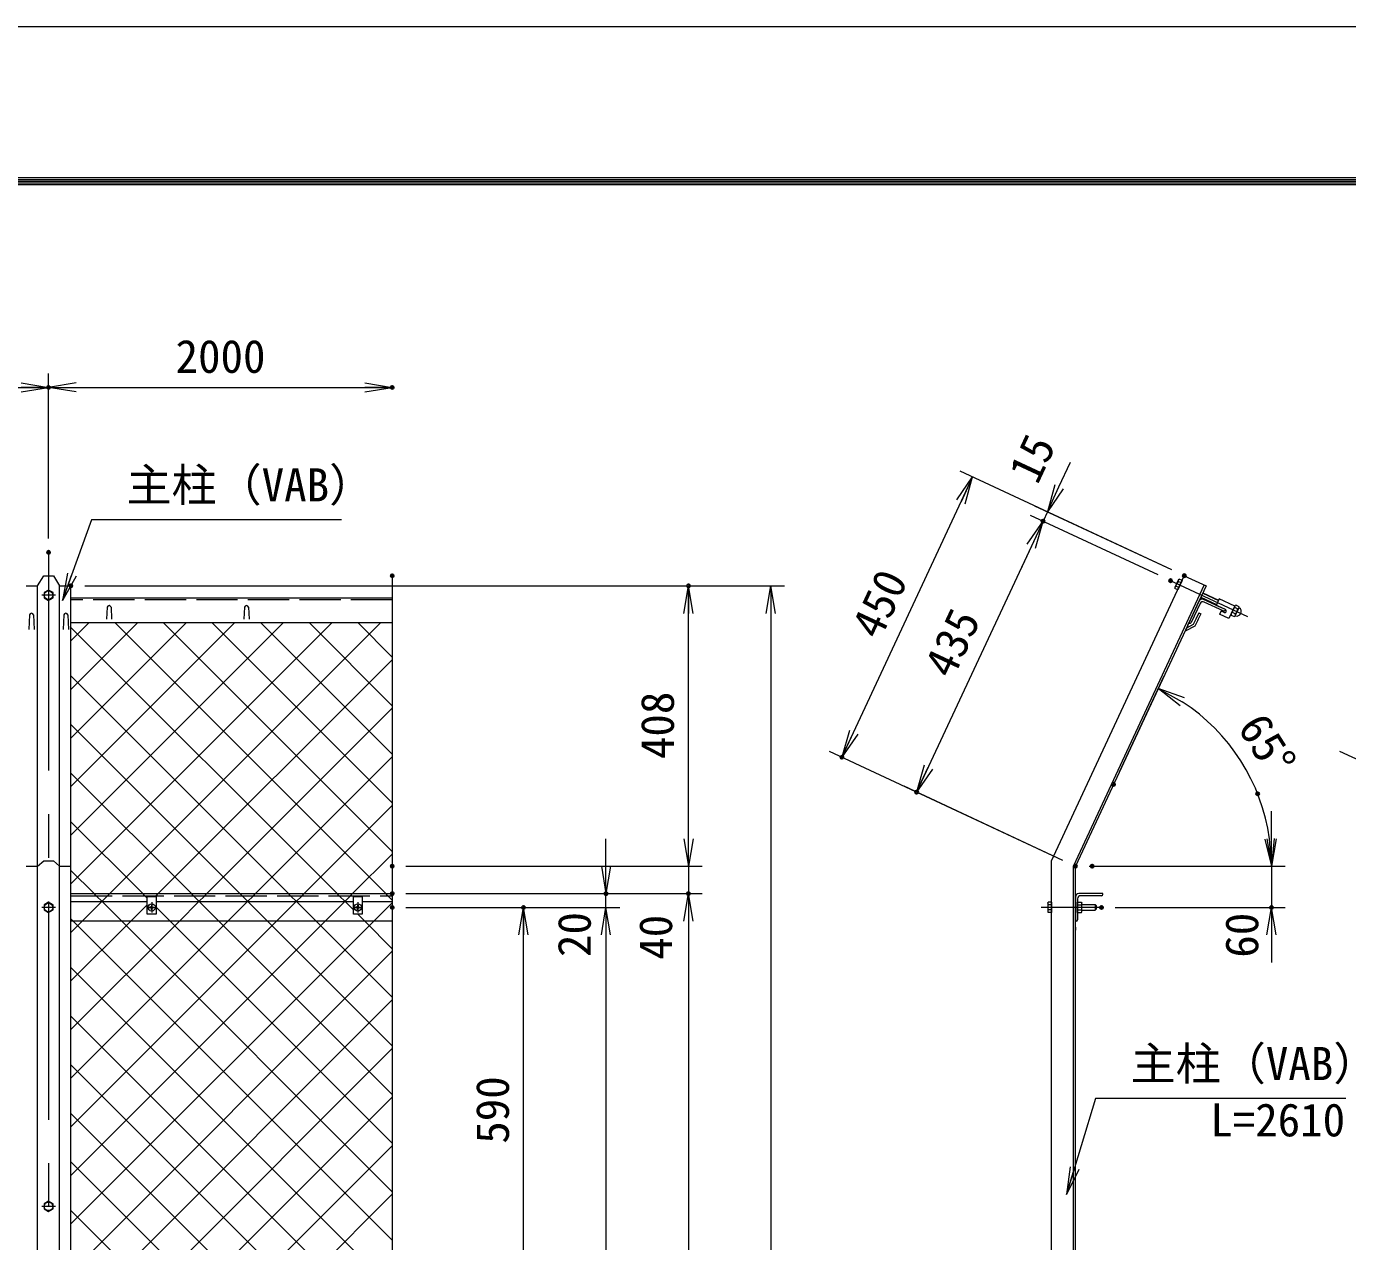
# Model space of a CAD drawing. Units: millimetres, scale not verified. Extents: x -4200 to 4200, y -2970 to 2970.
# Drawn here: x -1552 to 370, y 1202 to 2970 of the extents above; entities that cross this region are included whole.
import ezdxf
from ezdxf.enums import TextEntityAlignment as Align

# ---------------------------------------------------------------- set-up
doc = ezdxf.new("R2010")
doc.units = ezdxf.units.MM
doc.header["$LTSCALE"] = 10
doc.header["$PDMODE"] = 32
doc.header["$PDSIZE"] = 5
doc.linetypes.add('DASHED', pattern=[7.5, 6, -1.5])
doc.linetypes.add('USER1', pattern=[50.8, 31.75, -6.35, 6.35, -6.35])
for name, color, linetype, lineweight in [('0-0_D-STR1', 1, 'Continuous', 18), ('0-1_D-BMK', 2, 'USER1', 13), ('0-2_D-STR-DIM', 7, 'Continuous', 13), ('0-3_D-STR3', 3, 'Continuous', 13), ('0-7_0', 7, 'Continuous', 18), ('0-A_D-STR2', 7, 'Continuous', 13), ('0-B_D-STR-TXT', 7, 'Continuous', 13), ('0-C_D-TTL', 7, 'Continuous', 18)]:
    doc.layers.add(name, color=color, linetype=linetype, lineweight=lineweight)
doc.layers.add('0-8_Defpoints', color=7, linetype='Continuous')
doc.styles.add('ＭＳ ゴシック', font='')
doc.styles.get('ＭＳ ゴシック').set_extended_font_data('MS Gothic')

# ---------------------------------------------------------------- blocks, each defined once
blk = doc.blocks.new('_Open')
at = {"layer": '0-7_0'}
blk.add_line((-10, 1.667), (0, 0), dxfattribs=at)
blk.add_lwpolyline([(-10, -1.667), (0, 0), (-10, 0)], dxfattribs=at)

msp = doc.modelspace()

# ---------------------------------------------------------------- linework, layer by layer
at = {"layer": '0-0_D-STR1'}
for p, q in [((-1535.9, -411.84), (-1535.9, 2156)), ((-1503.9, -411.84), (-1503.9, 2156)), ((-1487.4, -411.84), (-1487.4, 2156)), ((-60.76, 1755.92), (132.7, 2170.79)), ((161.7, 2157.27), (-28.76, 1748.83)), ((164.42, 2156), (-25.76, 1748.16)), ((132.7, 2170.79), (164.42, 2156)), ((-1019.9, 2138.33), (-1487.4, 2138.33)), ((192.43, 2121.42), (160.71, 2136.21)), ((-1434.9, 2125.2), (-1435.65, 2107.45)), ((-1428.9, 2125.2), (-1428.15, 2107.45)), ((-1234.9, 2125.2), (-1235.65, 2107.45)), ((-1228.9, 2125.2), (-1228.15, 2107.45)), ((154.06, 2133.8), (139.27, 2102.07)), ((155.73, 2130.26), (142.84, 2102.62)), ((153.81, 2116.68), (149.63, 2107.73)), ((156.53, 2115.41), (151.88, 2105.44)), ((153.81, 2116.68), (156.53, 2115.41)), ((189.35, 2119.55), (161.71, 2132.44)), ((192.01, 2120.52), (192.43, 2121.42)), ((-1547.9, 2114.08), (-1548.65, 2092.58)), ((-1541.9, 2114.08), (-1541.15, 2092.58)), ((-1497.9, 2114.08), (-1498.65, 2092.58)), ((-1491.9, 2114.08), (-1491.15, 2092.58)), ((-1019.9, 2102.07), (-1487.4, 2102.07)), ((148.07, 2097.28), (133.73, 2090.18)), ((145.83, 2099.57), (135.66, 2094.33)), ((139.46, 2102.48), (137.53, 2098.34)), ((140.18, 2101.65), (139.27, 2102.07)), ((150, 2108.52), (145.83, 2099.57)), ((152.72, 2107.25), (148.07, 2097.28)), ((135.66, 2094.33), (133.73, 2090.18)), ((-60.76, -411.84), (-60.76, 1755.92)), ((-28.76, -411.84), (-28.76, 1748.83)), ((-25.76, -411.84), (-25.76, 1748.16)), ((-1487.4, 1708.16), (-1019.9, 1708.16)), ((-25.76, 1703.16), (-25.76, 1668.16)), ((-22.76, 1700.66), (-22.76, 1670.16)), ((14.24, 1708.16), (-20.76, 1708.16)), ((12.24, 1705.16), (-18.26, 1705.16)), ((14.24, 1707.16), (14.24, 1708.16)), ((-1019.9, 1668.16), (-1487.4, 1668.16)), ((-24.76, 1668.16), (-25.76, 1668.16)), ((-25.76, 1659.5), (-25.76, 1654.93))]:
    msp.add_line(p, q, dxfattribs=at)
at = {"layer": '0-0_D-STR1', "linetype": 'DASHED'}
for p, q in [((-1019.9, 2135.61), (-1487.4, 2135.61)), ((-1487.4, 1705.16), (-1019.9, 1705.16))]:
    msp.add_line(p, q, dxfattribs=at)
at = {"layer": '0-0_D-STR1'}
for points in [[(-1552.4, 2156), (-1535.9, 2156), (-1526.9, 2170.69), (-1512.9, 2170.69), (-1503.9, 2156), (-1487.4, 2156)], [(-1552.4, 1748.16), (-1535.9, 1748.16), (-1526.9, 1755.92), (-1512.9, 1755.92), (-1503.9, 1748.16), (-1487.4, 1748.16)]]:
    msp.add_lwpolyline(points, dxfattribs=at)
for centre, radius, start, end in [((158.6, 2131.68), 5, 65, 155), ((-1544.9, 2112.83), 3.25, 22.61986, 157.38014), ((-1494.9, 2112.83), 3.25, 22.61986, 157.38014), ((-1431.9, 2123.95), 3.25, 22.61986, 157.38014), ((-1231.9, 2123.95), 3.25, 22.61986, 157.38014), ((159.8, 2128.36), 4.5, 65, 155), ((190.19, 2121.36), 2, 245, 335), ((141.02, 2103.46), 2, 245, 335), ((-20.76, 1703.16), 5, 90, 180), ((-18.26, 1700.66), 4.5, 90, 180), ((12.24, 1707.16), 2, 270, 0), ((-24.76, 1670.16), 2, 270, 0)]:
    msp.add_arc(centre, radius, start, end, dxfattribs=at)
at = {"layer": '0-1_D-BMK'}
for p, q in [((-1519.9, 2204.78), (-1519.9, -426.84)), ((225.36, 2111.03), (112.76, 2163.54)), ((-1509.9, 2142.41), (-1529.9, 2142.41)), ((-1369.9, 1695.6), (-1369.9, 1680.72)), ((-1069.9, 1695.6), (-1069.9, 1680.72)), ((-1509.9, 1688.16), (-1529.9, 1688.16)), ((-1377.34, 1688.16), (-1362.46, 1688.16)), ((-1077.34, 1688.16), (-1062.46, 1688.16)), ((12.24, 1688.16), (-75.76, 1688.16)), ((-1509.9, 1253.16), (-1529.9, 1253.16))]:
    msp.add_line(p, q, dxfattribs=at)
at = {"layer": '0-2_D-STR-DIM'}
for p, q in [((-1519.9, 2224.78), (-1519.9, 2464.78)), ((-1519.9, 2224.78), (-1519.9, 2464.78)), ((-3519.9, 2444.78), (-1519.9, 2444.78)), ((-1519.9, 2444.78), (-1019.9, 2444.78)), ((-49.67, 2299.96), (-32.76, 2336.22)), ((-175.33, 2314.43), (-365.51, 1906.59)), ((114.57, 2179.24), (-193.45, 2322.88)), ((114.57, 2179.24), (-84.7, 2272.16)), ((-72.91, 2250.12), (-256.75, 1855.87)), ((94.64, 2171.99), (-91.04, 2258.57)), ((94.64, 2171.99), (-91.04, 2258.57)), ((-66.57, 2263.71), (-72.91, 2250.12)), ((-89.82, 2213.87), (-106.72, 2177.61)), ((-1467.4, 2156), (-568.85, 2156)), ((-1467.4, 2156), (-448.85, 2156)), ((-1019.9, 2170.74), (-1019.9, 878.81)), ((-588.85, 1748.16), (-588.85, 2156)), ((-468.85, 2156), (-468.85, -111.84)), ((38.19, 1885.3), (103.27, 2024.87)), ((-43.89, 1756.61), (-383.63, 1915.04)), ((698.73, 1756.61), (358.99, 1915.04)), ((-43.89, 1756.61), (-274.88, 1864.33)), ((-588.85, 1788.16), (-588.85, 1828.16)), ((259.56, 1788.16), (259.56, 1828.16)), ((-708.85, 1748.16), (-708.85, 1788.16)), ((-999.9, 1748.16), (-568.85, 1748.16)), ((-999.9, 1748.16), (-568.85, 1748.16)), ((-588.85, 1748.16), (-588.85, 1708.16)), ((-5.76, 1748.16), (279.56, 1748.16)), ((18.75, 1748.16), (279.56, 1748.16)), ((259.56, 1748.16), (259.56, 1688.16)), ((-999.9, 1708.16), (-568.85, 1708.16)), ((-999.9, 1708.16), (-568.85, 1708.16)), ((-999.9, 1708.16), (-688.85, 1708.16)), ((-708.85, 1688.16), (-708.85, 1708.16)), ((-588.85, 1708.16), (-588.85, -111.84)), ((-999.9, 1688.16), (-808.85, 1688.16)), ((-999.9, 1688.16), (-688.85, 1688.16)), ((-999.9, 1688.16), (-688.85, 1688.16)), ((-828.85, 1098.16), (-828.85, 1688.16)), ((-708.85, 1688.16), (-708.85, -81.84)), ((32.24, 1688.16), (279.56, 1688.16)), ((-588.85, 1668.16), (-588.85, 1628.16)), ((-708.85, 1648.16), (-708.85, 1608.16)), ((259.56, 1648.16), (259.56, 1608.16))]:
    msp.add_line(p, q, dxfattribs=at)
msp.add_arc((-25.76, 1748.16), 285.32, 8.03911, 56.96089, dxfattribs=at)
at = {"layer": '0-3_D-STR3'}
for p, q in [((124.22, 2165.15), (118.89, 2153.73)), ((118.89, 2153.73), (119.01, 2152.34)), ((124.77, 2153.8), (120.6, 2155.74)), ((129.53, 2164), (123.19, 2150.39)), ((127.94, 2160.6), (123.77, 2162.54)), ((124.22, 2165.15), (125.36, 2165.94)), ((129.53, 2164), (125.36, 2165.94)), ((-1519.9, 2149.91), (-1526.4, 2146.16)), ((-1526.4, 2146.16), (-1526.4, 2138.65)), ((-1526.4, 2138.65), (-1519.9, 2134.9)), ((-1513.4, 2146.16), (-1519.9, 2149.91)), ((-1519.9, 2134.9), (-1513.4, 2138.65)), ((-1513.4, 2138.65), (-1513.4, 2146.16)), ((123.19, 2150.39), (119.01, 2152.34)), ((156.39, 2138.78), (179.27, 2128.11)), ((156.71, 2139.46), (179.59, 2128.79)), ((159.45, 2145.35), (182.34, 2134.68)), ((159.77, 2146.03), (182.65, 2135.36)), ((183.5, 2137.17), (179.06, 2127.66)), ((206.16, 2126.61), (183.5, 2137.17)), ((192.43, 2121.42), (179.06, 2127.66)), ((186.22, 2119.35), (184.11, 2114.82)), ((197.7, 2108.48), (184.11, 2114.82)), ((190.53, 2117.34), (186.22, 2119.35)), ((206.16, 2126.61), (197.7, 2108.48)), ((206.26, 2126.82), (201.04, 2115.63)), ((206.26, 2126.82), (201.04, 2115.63)), ((206.89, 2115.17), (202.82, 2117.08)), ((210.32, 2122.51), (206.24, 2124.42)), ((212.15, 2124.07), (206.93, 2112.88)), ((212.15, 2124.07), (206.93, 2112.88)), ((207.95, 2128.09), (212.03, 2126.19)), ((201.1, 2113.4), (205.18, 2111.5)), ((-1519.9, 1695.67), (-1526.4, 1691.91)), ((-1526.4, 1691.91), (-1526.4, 1684.41)), ((-1513.4, 1691.91), (-1519.9, 1695.67)), ((-1513.4, 1684.41), (-1513.4, 1691.91)), ((-1376.4, 1696.16), (-1487.4, 1696.16)), ((-1076.4, 1696.16), (-1363.4, 1696.16)), ((-1019.9, 1696.16), (-1063.4, 1696.16)), ((-66.06, 1694.46), (-65.36, 1695.67)), ((-66.06, 1694.46), (-66.06, 1681.86)), ((-60.76, 1695.67), (-65.36, 1695.67)), ((-60.76, 1691.91), (-65.36, 1691.91)), ((-60.76, 1695.67), (-60.76, 1680.66)), ((-22.76, 1695.67), (-16.98, 1695.67)), ((-22.76, 1680.66), (-22.76, 1695.67)), ((-22.76, 1691.91), (-16.98, 1691.91)), ((-16.98, 1695.67), (-16.26, 1694.41)), ((-16.26, 1681.91), (-16.26, 1694.41)), ((-16.26, 1692.16), (3.04, 1692.16)), ((14.24, 1708.16), (-0.51, 1708.16)), ((3.04, 1692.16), (4.24, 1690.96)), ((3.04, 1692.16), (3.04, 1684.16)), ((-1526.4, 1684.41), (-1519.9, 1680.66)), ((-1519.9, 1680.66), (-1513.4, 1684.41)), ((-1371.73, 1688.55), (-1373.25, 1688.53)), ((-1373.25, 1688.53), (-1373.25, 1687.8)), ((-1373.25, 1688.53), (-1373.25, 1687.8)), ((-1371.73, 1687.77), (-1373.25, 1687.8)), ((-1370.8, 1689.03), (-1371.73, 1688.55)), ((-1370.8, 1687.3), (-1371.73, 1687.77)), ((-1370.78, 1689.04), (-1370.29, 1689.97)), ((-1370.78, 1687.28), (-1370.29, 1686.36)), ((-1370.26, 1691.51), (-1370.29, 1689.97)), ((-1370.29, 1691.51), (-1369.53, 1691.51)), ((-1370.26, 1684.81), (-1370.29, 1686.36)), ((-1370.26, 1684.81), (-1369.53, 1684.81)), ((-1369.53, 1691.51), (-1369.5, 1689.97)), ((-1369.53, 1684.81), (-1369.5, 1686.36)), ((-1369.01, 1689.04), (-1369.5, 1689.97)), ((-1369.01, 1687.28), (-1369.5, 1686.36)), ((-1369, 1689.03), (-1368.07, 1688.55)), ((-1369, 1687.3), (-1368.07, 1687.77)), ((-1368.07, 1687.77), (-1366.55, 1687.8)), ((-1071.73, 1688.55), (-1073.25, 1688.53)), ((-1073.25, 1688.53), (-1073.25, 1687.8)), ((-1073.25, 1688.53), (-1073.25, 1687.8)), ((-1071.73, 1687.77), (-1073.25, 1687.8)), ((-1070.8, 1689.03), (-1071.73, 1688.55)), ((-1070.8, 1687.3), (-1071.73, 1687.77)), ((-1070.78, 1689.04), (-1070.29, 1689.97)), ((-1070.78, 1687.28), (-1070.29, 1686.36)), ((-1070.26, 1691.51), (-1070.29, 1689.97)), ((-1070.29, 1691.51), (-1069.53, 1691.51)), ((-1070.26, 1684.81), (-1070.29, 1686.36)), ((-1070.26, 1684.81), (-1069.53, 1684.81)), ((-1069.53, 1691.51), (-1069.5, 1689.97)), ((-1069.53, 1684.81), (-1069.5, 1686.36)), ((-1069.01, 1689.04), (-1069.5, 1689.97)), ((-1069.01, 1687.28), (-1069.5, 1686.36)), ((-1069, 1689.03), (-1068.07, 1688.55)), ((-1069, 1687.3), (-1068.07, 1687.77)), ((-1068.07, 1687.77), (-1066.55, 1687.8)), ((-66.06, 1681.86), (-65.36, 1680.66)), ((-60.76, 1684.41), (-65.36, 1684.41)), ((-60.76, 1680.66), (-65.36, 1680.66)), ((-22.76, 1684.41), (-16.98, 1684.41)), ((-22.76, 1680.66), (-16.98, 1680.66)), ((-16.98, 1680.66), (-16.26, 1681.91)), ((-16.26, 1684.16), (3.04, 1684.16)), ((3.04, 1684.16), (4.24, 1685.36)), ((4.24, 1690.96), (4.24, 1685.36))]:
    msp.add_line(p, q, dxfattribs=at)
for points in [[(-1376.4, 1704.16), (-1363.4, 1704.16), (-1363.4, 1678.16), (-1376.4, 1678.16)], [(-1076.4, 1704.16), (-1063.4, 1704.16), (-1063.4, 1678.16), (-1076.4, 1678.16)], [(-1513.4, 1256.91), (-1519.9, 1260.67), (-1526.4, 1256.91), (-1526.4, 1249.41), (-1519.9, 1245.66), (-1513.4, 1249.41)]]:
    msp.add_lwpolyline(points, close=True, dxfattribs=at)
for points in [[(-1368.07, 1688.55), (-1366.55, 1688.53), (-1366.55, 1687.8)], [(-1068.07, 1688.55), (-1066.55, 1688.53), (-1066.55, 1687.8)]]:
    msp.add_lwpolyline(points, dxfattribs=at)
for centre, radius in [((-1519.9, 2142.41), 6.25), ((-1519.9, 1688.16), 6.25), ((-1369.9, 1688.16), 5.25), ((-1069.9, 1688.16), 5.25), ((-1519.9, 1253.16), 6.25)]:
    msp.add_circle(centre, radius, dxfattribs=at)
for centre, radius, start, end in [((122.29, 2152.88), 3.32, 120.61585, 189.38415), ((132.92, 2154.14), 12.42, 137.4121, 172.5879), ((127.05, 2163.09), 3.32, 120.61585, 189.38415), ((191.48, 2119.38), 2.25, 245, 65), ((203.36, 2114.59), 2.55, 102.42505, 207.57495), ((211.51, 2117.49), 8.7, 127.26063, 182.73937), ((204.63, 2113.99), 2.55, 282.42505, 27.57495), ((208.49, 2125.6), 2.54, 102.21089, 207.78911), ((201.63, 2122.1), 8.7, 307.26063, 2.73937), ((209.06, 2118.63), 6.5, 252.16806, 57.83194), ((209.78, 2125), 2.54, 282.21089, 27.78911), ((212.79, 2124.56), 0.5, 164.83916, 237.83194), ((206.92, 2111.97), 0.5, 72.16806, 138.42019), ((-53.53, 1688.16), 12.42, 162.4121, 197.5879), ((-62.62, 1693.79), 3.32, 145.61585, 214.38415), ((-19.73, 1693.79), 3.32, 325.61586, 34.38414), ((-28.82, 1688.16), 12.42, 342.4121, 17.5879), ((-62.62, 1682.53), 3.32, 145.61585, 214.38415), ((-19.73, 1682.53), 3.32, 325.61585, 34.38416)]:
    msp.add_arc(centre, radius, start, end, dxfattribs=at)
at = {"layer": '0-8_Defpoints'}
for p in [(-1519.9, 2444.78), (-1019.9, 2444.78), (-72.91, 2250.12), (-1519.9, 2204.78), (-1019.9, 2170.74), (132.7, 2170.79), (-1487.4, 2156), (-588.85, 2156), (112.76, 2163.54), (-365.51, 1906.59), (29.74, 1867.17), (-256.75, 1855.87), (239.4, 1853.5), (-1019.9, 1748.16), (-25.76, 1748.16), (-25.76, 1748.16), (-25.76, 1748.16), (-1.25, 1748.16), (-1019.9, 1708.16), (-708.85, 1708.16), (-588.85, 1708.16), (-1019.9, 1688.16), (-828.85, 1688.16), (12.24, 1688.16), (259.56, 1688.16)]:
    msp.add_point(p, dxfattribs=at)
at = {"layer": '0-A_D-STR2'}
for p, q in [((-1487.4, 2076.05), (-1461.38, 2102.07)), ((-1487.4, 2005.34), (-1390.67, 2102.07)), ((-1487.4, 1934.63), (-1319.96, 2102.07)), ((-1487.4, 1863.92), (-1249.25, 2102.07)), ((-1487.4, 1793.21), (-1178.54, 2102.07)), ((-1487.4, 1722.5), (-1107.82, 2102.07)), ((-1019.9, 1769.49), (-1352.48, 2102.07)), ((-1019.9, 1840.2), (-1281.77, 2102.07)), ((-1019.9, 1910.91), (-1211.06, 2102.07)), ((-1019.9, 1981.63), (-1140.35, 2102.07)), ((-1019.9, 2052.34), (-1069.64, 2102.07)), ((-1170.7, 1708.16), (-1487.4, 2024.86)), ((-1289.61, 1708.16), (-1019.9, 1977.87)), ((-1241.41, 1708.16), (-1487.4, 1954.15)), ((-1218.9, 1708.16), (-1019.9, 1907.16)), ((-1312.12, 1708.16), (-1487.4, 1883.44)), ((-1148.18, 1708.16), (-1019.9, 1836.45)), ((-1077.47, 1708.16), (-1019.9, 1765.74)), ((-1329.61, 1668.16), (-1301.61, 1696.16)), ((-1309.12, 1705.16), (-1312.12, 1708.16)), ((-1300.12, 1696.16), (-1309.12, 1705.16)), ((-1301.61, 1696.16), (-1292.61, 1705.16)), ((-1272.12, 1668.16), (-1300.12, 1696.16)), ((-1292.61, 1705.16), (-1289.61, 1708.16)), ((-1258.9, 1668.16), (-1230.9, 1696.16)), ((-1238.41, 1705.16), (-1241.41, 1708.16)), ((-1229.41, 1696.16), (-1238.41, 1705.16)), ((-1230.9, 1696.16), (-1221.9, 1705.16)), ((-1201.41, 1668.16), (-1229.41, 1696.16)), ((-1221.9, 1705.16), (-1218.9, 1708.16)), ((-1188.18, 1668.16), (-1160.18, 1696.16)), ((-1167.7, 1705.16), (-1170.7, 1708.16)), ((-1158.7, 1696.16), (-1167.7, 1705.16)), ((-1160.18, 1696.16), (-1151.18, 1705.16)), ((-1130.7, 1668.16), (-1158.7, 1696.16)), ((-1151.18, 1705.16), (-1148.18, 1708.16)), ((-1117.47, 1668.16), (-1089.47, 1696.16)), ((-1089.47, 1696.16), (-1080.47, 1705.16)), ((-1080.47, 1705.16), (-1077.47, 1708.16)), ((-1487.4, 1510.37), (-1329.61, 1668.16)), ((-1487.4, 1439.66), (-1258.9, 1668.16)), ((-1487.4, 1368.95), (-1188.18, 1668.16)), ((-1487.4, 1298.24), (-1117.47, 1668.16)), ((-1019.9, 1415.94), (-1272.12, 1668.16)), ((-1019.9, 1486.65), (-1201.41, 1668.16)), ((-1019.9, 1557.36), (-1130.7, 1668.16)), ((-1487.4, 1156.82), (-1019.9, 1624.32)), ((-1019.9, 1133.1), (-1487.4, 1600.6)), ((-1482.09, 1091.41), (-1019.9, 1553.61)), ((-1048.92, 1091.41), (-1487.4, 1529.89)), ((-1411.38, 1091.41), (-1019.9, 1482.89)), ((-1119.63, 1091.41), (-1487.4, 1459.18)), ((-1340.67, 1091.41), (-1019.9, 1412.18)), ((-1190.34, 1091.41), (-1487.4, 1388.47)), ((-1269.96, 1091.41), (-1019.9, 1341.47)), ((-1199.25, 1091.41), (-1019.9, 1270.76)), ((-1331.76, 1091.41), (-1487.4, 1247.04))]:
    msp.add_line(p, q, dxfattribs=at)
for points in [[(-1487.4, 1651.79), (-1471.03, 1668.16), (-1443.03, 1696.16), (-1434.03, 1705.16), (-1431.03, 1708.16), (-1037.11, 2102.07)], [(-1076.4, 1684.57), (-1087.99, 1696.16), (-1096.99, 1705.16), (-1099.99, 1708.16), (-1487.4, 2095.57)], [(-1019.9, 1698.78), (-1026.28, 1705.16), (-1029.28, 1708.16), (-1423.19, 2102.07)], [(-1364.32, 1704.16), (-1363.32, 1705.16), (-1360.32, 1708.16), (-1019.9, 2048.58)], [(-1376.4, 1701.73), (-1379.83, 1705.16), (-1382.83, 1708.16), (-1487.4, 1812.73)], [(-1019.9, 1274.52), (-1413.54, 1668.16), (-1441.54, 1696.16), (-1450.54, 1705.16), (-1453.54, 1708.16), (-1487.4, 1742.02)], [(-1487.4, 1227.53), (-1046.76, 1668.16), (-1019.9, 1695.03)], [(-1487.4, 1581.08), (-1400.32, 1668.16), (-1376.4, 1692.08)], [(-1019.9, 1345.23), (-1342.83, 1668.16), (-1363.4, 1688.73)], [(-1019.9, 1628.07), (-1059.99, 1668.16), (-1069.99, 1678.16)], [(-1019.9, 1203.81), (-1484.25, 1668.16), (-1487.4, 1671.31)], [(-1022.03, 852.39), (-1261.05, 1091.41), (-1487.4, 1317.75)]]:
    msp.add_lwpolyline(points, dxfattribs=at)
at = {"layer": '0-B_D-STR-TXT'}
for points in [[(-1093.69, 2251.86), (-1457.56, 2251.86), (-1499.16, 2136.65)], [(367.52, 1409.88), (3.65, 1409.88), (-38.04, 1272.22)]]:
    msp.add_lwpolyline(points, dxfattribs=at)
at = {"layer": '0-C_D-TTL', "color": 2}
msp.add_lwpolyline([(-4200, 2970), (4200, 2970), (4200, -2970), (-4200, -2970)], close=True, dxfattribs=at)
at = {"layer": '0-C_D-TTL'}
for points in [[(-3930, 2750), (3930, 2750), (3930, -2750), (-3930, -2750)], [(-3927.5, 2747.5), (3927.5, 2747.5), (3927.5, -2747.5), (-3927.5, -2747.5)], [(-3925, 2745), (3925, 2745), (3925, -2745), (-3925, -2745)], [(-3922.5, 2742.5), (3922.5, 2742.5), (3922.5, -2742.5), (-3922.5, -2742.5)], [(-3920, 2740), (3920, 2740), (3920, -2740), (-3920, -2740)]]:
    msp.add_lwpolyline(points, close=True, dxfattribs=at)

# ---------------------------------------------------------------- block references
at = {"layer": '0-2_D-STR-DIM', "xscale": 4, "yscale": 4}
for p in [(-1519.9, 2444.78), (-1019.9, 2444.78)]:
    msp.add_blockref('_Open', p, dxfattribs=at)
for p, rotation in [((-1519.9, 2444.78), 180), ((-175.33, 2314.43), 65), ((-66.57, 2263.71), 245), ((-72.91, 2250.12), 65), ((-72.91, 2250.12), 65), ((-588.85, 2156), 90), ((-468.85, 2156), 90), ((94.82, 2006.75), 150.98045), ((-365.51, 1906.59), 245), ((-256.75, 1855.87), 245), ((-588.85, 1748.16), 270), ((-588.85, 1748.16), 270), ((259.56, 1748.16), 274.01955), ((259.56, 1748.16), 270), ((-708.85, 1708.16), 270), ((-588.85, 1708.16), 90), ((-588.85, 1708.16), 90), ((-828.85, 1688.16), 90), ((-708.85, 1688.16), 90), ((-708.85, 1688.16), 90), ((259.56, 1688.16), 90)]:
    msp.add_blockref('_Open', p, dxfattribs=dict(at, rotation=rotation))
at = {"layer": '0-B_D-STR-TXT', "xscale": 4, "yscale": 4}
for p, rotation in [((-1499.84, 2134.77), 250.14821), ((-38.62, 1270.31), 253.14944)]:
    msp.add_blockref('_Open', p, dxfattribs=dict(at, rotation=rotation))

# ---------------------------------------------------------------- texts
at = {"layer": '0-2_D-STR-DIM', "style": 'ＭＳ ゴシック'}
msp.add_text('2000', height=48.09, dxfattribs=at).set_placement((-1335.17, 2451.53), align=Align.BOTTOM_LEFT)
for s, rotation, p in [('15', 65, (-67.91, 2295.53)), ('450', 65, (-297.03, 2069.4)), ('435', 65, (-191.17, 2012.47)), ('408', 90, (-595.6, 1903.96)), ('65°', 302.5, (196.89, 1942.25)), ('20', 90, (-716.57, 1615.98)), ('40', 90, (-598.21, 1612)), ('60', 90, (254.74, 1615)), ('590', 90, (-835.6, 1344.27))]:
    msp.add_text(s, height=48.09, rotation=rotation, dxfattribs=at).set_placement(p, align=Align.BOTTOM_LEFT)
at = {"layer": '0-B_D-STR-TXT', "style": 'ＭＳ ゴシック'}
for s, p in [('主柱（VAB）', (-1406.64, 2264.44)), ('主柱（VAB）', (54.58, 1422.47)), ('L=2610', (170.45, 1340.55))]:
    msp.add_text(s, height=48.09, dxfattribs=at).set_placement(p, align=Align.BOTTOM_LEFT)

doc.saveas('drawing.dxf')
